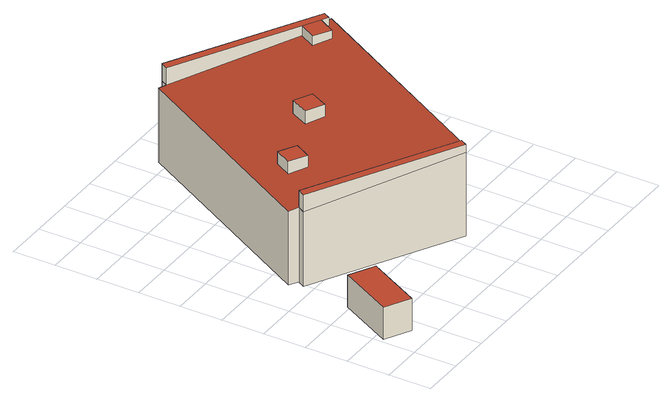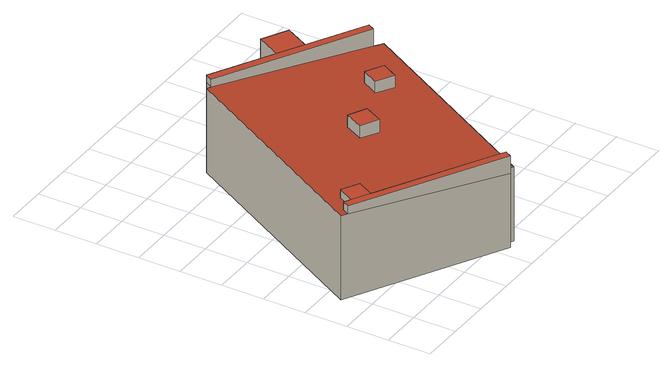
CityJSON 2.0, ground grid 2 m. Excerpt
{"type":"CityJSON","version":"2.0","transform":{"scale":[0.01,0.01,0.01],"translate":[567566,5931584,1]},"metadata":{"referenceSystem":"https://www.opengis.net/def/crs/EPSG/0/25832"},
"CityObjects":{
"building1":{"type":"Building","attributes":{"Grundfläche 2D":"3.917396","Grundhöhe NN":"1.194"},"geometry":[{"type":"Solid","lod":"3","boundaries":[[[[0,1,2,3]],[[4,5,3,2]],[[5,6,0,3]],[[6,7,1,0]],[[7,4,2,1]],[[7,6,5,4]]]],"semantics":{"surfaces":[{"type":"RoofSurface"},{"type":"WallSurface"},{"type":"GroundSurface"}],"values":[[0,1,1,1,1,2]]}}]},
"building2":{"type":"Building","attributes":{"Grundfläche 2D":"95.918966","Grundhöhe NN":"1.159"},"children":["building2-1","building2-2","building2-3","building2-4","building2-5"],"geometry":[{"type":"Solid","lod":"3","boundaries":[[[[8,9,10,11,12,13,14,15,16,17,18]],[[14,13,19,20]],[[15,14,20,21]],[[16,15,21,22]],[[17,16,22,23]],[[8,18,17,23,24]],[[10,9,25,26]],[[9,8,24,25]],[[11,10,26,27]],[[12,11,27,28]],[[13,12,28,19]],[[22,21,20,19,28,27,26,25,24,23]]]],"semantics":{"surfaces":[{"type":"RoofSurface"},{"type":"WallSurface"},{"type":"GroundSurface"}],"values":[[0,1,1,1,1,1,1,1,1,1,1,2]]}}]},
"building2-1":{"type":"BuildingInstallation","parents":["building2"],"geometry":[{"type":"MultiSurface","lod":"3","boundaries":[[[29,30,31,32]],[[32,31,33,34]],[[29,32,34,35]],[[30,29,35,36]],[[31,30,36,33]]],"semantics":{"surfaces":[{"type":"RoofSurface"},{"type":"WallSurface"}],"values":[0,1,1,1,1]}}]},
"building2-2":{"type":"BuildingInstallation","parents":["building2"],"geometry":[{"type":"MultiSurface","lod":"3","boundaries":[[[37,38,39,40]],[[40,39,13,14]],[[37,40,14,15]],[[38,37,15,12]],[[39,38,12,13]]],"semantics":{"surfaces":[{"type":"RoofSurface"},{"type":"WallSurface"}],"values":[0,1,1,1,1]}}]},
"building2-3":{"type":"BuildingInstallation","parents":["building2"],"geometry":[{"type":"MultiSurface","lod":"3","boundaries":[[[41,42,43,44]],[[45,46,44,43]],[[46,47,41,44]],[[47,48,42,41]]],"semantics":{"surfaces":[{"type":"RoofSurface"},{"type":"WallSurface"}],"values":[0,1,1,1]}}]},
"building2-4":{"type":"BuildingInstallation","parents":["building2"],"geometry":[{"type":"MultiSurface","lod":"3","boundaries":[[[49,50,51,52]],[[52,51,53,54]],[[54,55,49,52]],[[50,49,55,56]],[[56,53,51,50]]],"semantics":{"surfaces":[{"type":"RoofSurface"},{"type":"WallSurface"}],"values":[0,1,1,1,1]}}]},
"building2-5":{"type":"BuildingInstallation","parents":["building2"],"geometry":[{"type":"MultiSurface","lod":"3","boundaries":[[[57,43,42,58,59,60]],[[45,43,57,9]],[[42,48,61,58]],[[61,18,59,58]],[[60,59,18,8]],[[8,9,57,60]]],"semantics":{"surfaces":[{"type":"RoofSurface"},{"type":"WallSurface"}],"values":[0,1,1,1,1,1]}}]}
},
"vertices":[
[271,349,174],[150,412,174],[16,158,174],[136,94,174],[16,158,19],[136,94,19],[271,349,19],[150,412,19],
[742,1661,378],[724,1628,378],[691,1646,376],[170,706,376],[212,683,379],[194,649,379],[864,278,424],[883,311,424],[903,300,425],[1442,1274,425],[1412,1290,423],[194,649,16],[864,278,16],[883,311,16],[903,300,16],[1442,1274,16],[742,1661,16],[724,1628,16],[691,1646,16],[170,706,16],[212,683,16],
[482,803,444],[524,880,444],[442,925,444],[400,848,444],[442,925,384],[400,848,384],[482,803,389],[524,880,389],
[883,311,462],[212,683,462],[194,649,462],[864,278,462],
[1319,1197,462],[1362,1274,462],[1282,1319,462],[1239,1242,462],[1282,1319,416],[1239,1242,416],[1319,1197,421],[1362,1274,421],
[867,1015,462],[783,1058,462],[740,972,462],[824,930,462],[740,972,398],[824,930,403],[867,1015,403],[783,1058,397],
[724,1628,462],[1394,1257,462],[1412,1290,462],[742,1661,462],[1394,1257,423]
]}
